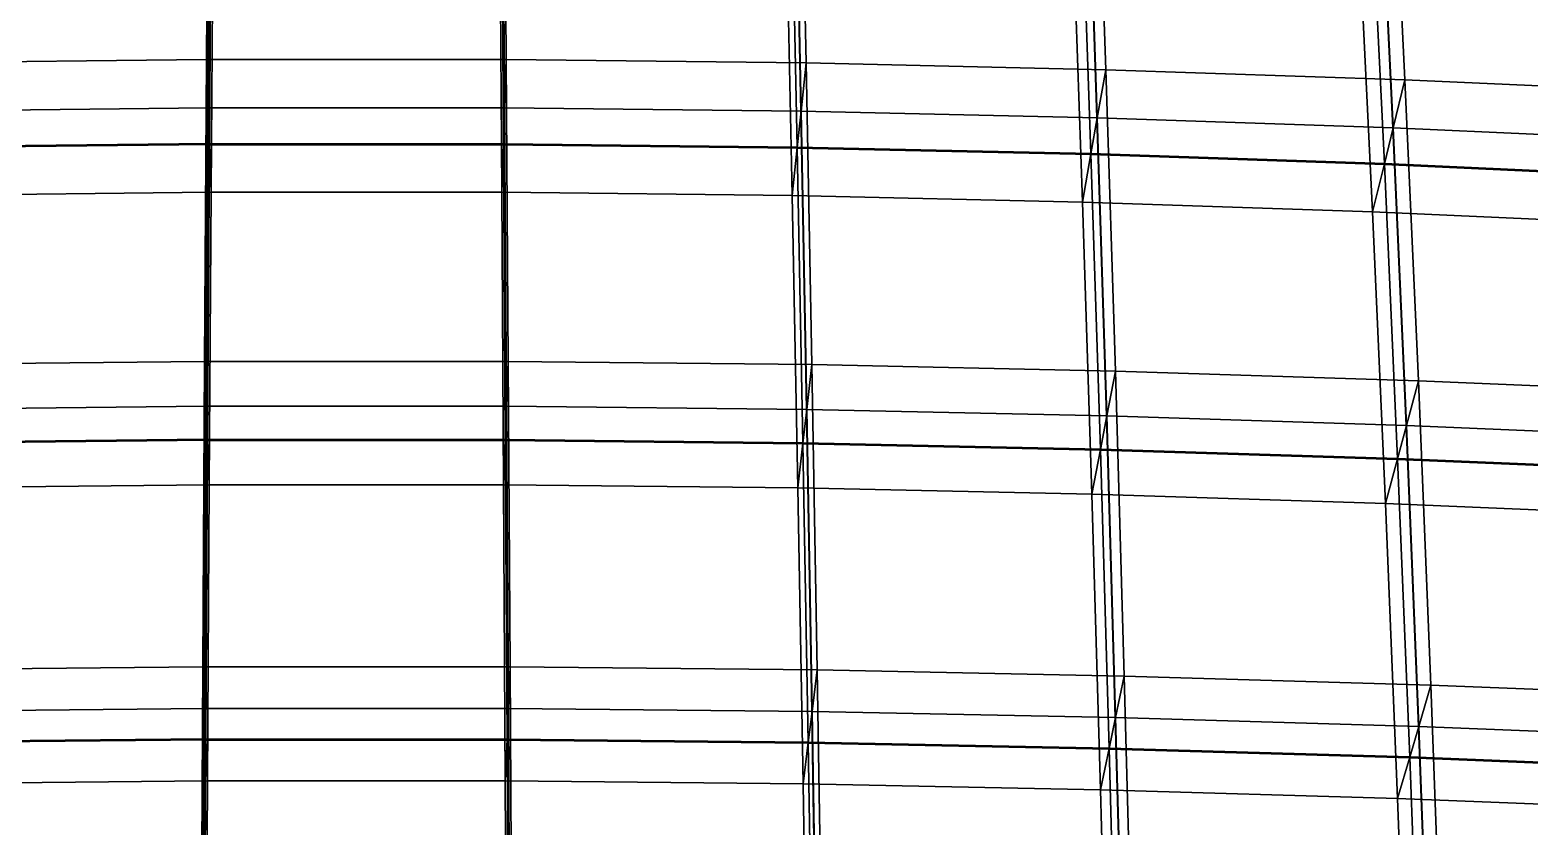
# Model space of a CAD drawing. Extents: x -25.3 to 28.3, y -25.5 to 26.5.
# Drawn here: x -1.085 to 3.902, y 11.73 to 14.376 of the extents above; entities that cross this region are included whole.
import ezdxf

# ---------------------------------------------------------------- set-up
doc = ezdxf.new("R2010")
doc.units = 0
doc.header["$MEASUREMENT"] = 0
doc.layers.add('LowerTendons', color=150, linetype='CONTINUOUS', lineweight=50)
doc.layers.add('UpperTendons', color=123, linetype='CONTINUOUS', lineweight=40)
doc.layers.add('TestBases', color=40, linetype='CONTINUOUS')

msp = doc.modelspace()

# ---------------------------------------------------------------- linework, layer by layer
at = {"layer": 'LowerTendons'}
for p, q in [((-0.48867, 13.99692, 31.96651), (-1.46577, 13.98594, 31.94143)), ((-0.48867, 13.99692, 31.96651), (0.48867, 13.99692, 31.96651)), ((0.48867, 13.99692, 31.96651), (1.46577, 13.98594, 31.94143)), ((1.46577, 13.98594, 31.94143), (2.44216, 13.96398, 31.89127)), ((2.44216, 13.96398, 31.89127), (3.41736, 13.93102, 31.81601)), ((3.41736, 13.93102, 31.81601), (4.3909, 13.88706, 31.7156)), ((-0.49498, 13.01324, 32.37932), (-1.48467, 13.00276, 32.35327)), ((-0.49498, 13.01324, 32.37932), (0.49498, 13.01324, 32.37932)), ((0.49498, 13.01324, 32.37932), (1.48467, 13.00276, 32.35327)), ((1.48467, 13.00276, 32.35327), (2.47355, 12.98182, 32.30115)), ((2.47355, 12.98182, 32.30115), (3.46107, 12.95039, 32.22295)), ((3.46107, 12.95039, 32.22295), (4.4467, 12.90847, 32.11866)), ((-0.50083, 12.0174, 32.76189), (-1.50218, 12.0075, 32.7349)), ((-0.50083, 12.0174, 32.76189), (0.50083, 12.0174, 32.76189)), ((0.50083, 12.0174, 32.76189), (1.50218, 12.0075, 32.7349)), ((1.50218, 12.0075, 32.7349), (2.50263, 11.9877, 32.68091)), ((2.50263, 11.9877, 32.68091), (3.50157, 11.95799, 32.59993)), ((3.50157, 11.95799, 32.59993), (4.49838, 11.91838, 32.49195))]:
    msp.add_line(p, q, dxfattribs=at)
at = {"layer": 'TestBases'}
for points in [[(-0.49157, 15.26774, 32.1561), (-1.4745, 15.25609, 32.13157), (-1.49517, 14.26646, 32.58209), (-0.49847, 14.27766, 32.60767)], [(-0.49847, 14.27766, 32.60767), (0.49847, 14.27766, 32.60767), (0.49157, 15.26774, 32.1561), (-0.49157, 15.26774, 32.1561)], [(-0.48604, 15.09619, 31.79479), (-0.49287, 14.11724, 32.24129), (-0.49847, 14.27766, 32.60767), (-0.49157, 15.26774, 32.1561)], [(-0.49287, 14.11724, 32.24129), (-0.48604, 15.09619, 31.79479), (-0.49157, 15.26774, 32.1561), (-0.49847, 14.27766, 32.60767)], [(0.49287, 14.11724, 32.24129), (0.48604, 15.09619, 31.79479), (0.49157, 15.26774, 32.1561), (0.49847, 14.27766, 32.60767)], [(0.48604, 15.09619, 31.79479), (0.49287, 14.11724, 32.24129), (0.49847, 14.27766, 32.60767), (0.49157, 15.26774, 32.1561)], [(0.49847, 14.27766, 32.60767), (1.49517, 14.26646, 32.58209), (1.4745, 15.25609, 32.13157), (0.49157, 15.26774, 32.1561)], [(1.47837, 14.10616, 32.216), (1.45793, 15.08467, 31.77054), (1.4745, 15.25609, 32.13157), (1.49517, 14.26646, 32.58209)], [(1.45793, 15.08467, 31.77054), (1.47837, 14.10616, 32.216), (1.49517, 14.26646, 32.58209), (1.4745, 15.25609, 32.13157)], [(1.49517, 14.26646, 32.58209), (2.49114, 14.24406, 32.53092), (2.4568, 15.23279, 32.08249), (1.4745, 15.25609, 32.13157)], [(2.46315, 14.08401, 32.16541), (2.4292, 15.06163, 31.72201), (2.4568, 15.23279, 32.08249), (2.49114, 14.24406, 32.53092)], [(2.4292, 15.06163, 31.72201), (2.46315, 14.08401, 32.16541), (2.49114, 14.24406, 32.53092), (2.4568, 15.23279, 32.08249)], [(2.49114, 14.24406, 32.53092), (3.48591, 14.21044, 32.45415), (3.43808, 15.19782, 32.00884), (2.4568, 15.23279, 32.08249)], [(3.44674, 14.05077, 32.0895), (3.39945, 15.02706, 31.64919), (3.43808, 15.19782, 32.00884), (3.48591, 14.21044, 32.45415)], [(3.39945, 15.02706, 31.64919), (3.44674, 14.05077, 32.0895), (3.48591, 14.21044, 32.45415), (3.43808, 15.19782, 32.00884)], [(3.48591, 14.21044, 32.45415), (4.47897, 14.1656, 32.35173), (4.41789, 15.15116, 31.91057), (3.43808, 15.19782, 32.00884)], [(-0.48604, 15.09619, 31.79479), (-1.45793, 15.08467, 31.77054), (-1.47837, 14.10616, 32.216), (-0.49287, 14.11724, 32.24129)], [(-0.48604, 15.09619, 31.79479), (-1.45793, 15.08467, 31.77054), (-1.47837, 14.10616, 32.216), (-0.49287, 14.11724, 32.24129)], [(-0.49287, 14.11724, 32.24129), (0.49287, 14.11724, 32.24129), (0.48604, 15.09619, 31.79479), (-0.48604, 15.09619, 31.79479)], [(-0.4819, 14.96753, 31.52381), (-0.48867, 13.99692, 31.96651), (-0.49287, 14.11724, 32.24129), (-0.48604, 15.09619, 31.79479)], [(-0.49287, 14.11724, 32.24129), (0.49287, 14.11724, 32.24129), (0.48604, 15.09619, 31.79479), (-0.48604, 15.09619, 31.79479)], [(-0.48867, 13.99692, 31.96651), (-0.4819, 14.96753, 31.52381), (-0.48604, 15.09619, 31.79479), (-0.49287, 14.11724, 32.24129)], [(0.48867, 13.99692, 31.96651), (0.4819, 14.96753, 31.52381), (0.48604, 15.09619, 31.79479), (0.49287, 14.11724, 32.24129)], [(0.4819, 14.96753, 31.52381), (0.48867, 13.99692, 31.96651), (0.49287, 14.11724, 32.24129), (0.48604, 15.09619, 31.79479)], [(0.49287, 14.11724, 32.24129), (1.47837, 14.10616, 32.216), (1.45793, 15.08467, 31.77054), (0.48604, 15.09619, 31.79479)], [(0.49287, 14.11724, 32.24129), (1.47837, 14.10616, 32.216), (1.45793, 15.08467, 31.77054), (0.48604, 15.09619, 31.79479)], [(1.46577, 13.98594, 31.94143), (1.4455, 14.95611, 31.49977), (1.45793, 15.08467, 31.77054), (1.47837, 14.10616, 32.216)], [(1.4455, 14.95611, 31.49977), (1.46577, 13.98594, 31.94143), (1.47837, 14.10616, 32.216), (1.45793, 15.08467, 31.77054)], [(1.47837, 14.10616, 32.216), (2.46315, 14.08401, 32.16541), (2.4292, 15.06163, 31.72201), (1.45793, 15.08467, 31.77054)], [(1.47837, 14.10616, 32.216), (2.46315, 14.08401, 32.16541), (2.4292, 15.06163, 31.72201), (1.45793, 15.08467, 31.77054)], [(2.44216, 13.96398, 31.89127), (2.4085, 14.93327, 31.45166), (2.4292, 15.06163, 31.72201), (2.46315, 14.08401, 32.16541)], [(2.4085, 14.93327, 31.45166), (2.44216, 13.96398, 31.89127), (2.46315, 14.08401, 32.16541), (2.4292, 15.06163, 31.72201)], [(2.46315, 14.08401, 32.16541), (3.44674, 14.05077, 32.0895), (3.39945, 15.02706, 31.64919), (2.4292, 15.06163, 31.72201)], [(2.46315, 14.08401, 32.16541), (3.44674, 14.05077, 32.0895), (3.39945, 15.02706, 31.64919), (2.4292, 15.06163, 31.72201)], [(3.41736, 13.93102, 31.81601), (3.37047, 14.89899, 31.37945), (3.39945, 15.02706, 31.64919), (3.44674, 14.05077, 32.0895)], [(3.37047, 14.89899, 31.37945), (3.41736, 13.93102, 31.81601), (3.44674, 14.05077, 32.0895), (3.39945, 15.02706, 31.64919)], [(3.44674, 14.05077, 32.0895), (4.42864, 14.00643, 31.98823), (4.36825, 14.98092, 31.55203), (3.39945, 15.02706, 31.64919)], [(3.44674, 14.05077, 32.0895), (4.42864, 14.00643, 31.98823), (4.36825, 14.98092, 31.55203), (3.39945, 15.02706, 31.64919)], [(-0.4819, 14.96753, 31.52381), (-1.4455, 14.95611, 31.49977), (-1.46577, 13.98594, 31.94143), (-0.48867, 13.99692, 31.96651)], [(-0.4819, 14.96753, 31.52381), (-1.4455, 14.95611, 31.49977), (-1.46577, 13.98594, 31.94143), (-0.48867, 13.99692, 31.96651)], [(-0.48867, 13.99692, 31.96651), (0.48867, 13.99692, 31.96651), (0.4819, 14.96753, 31.52381), (-0.4819, 14.96753, 31.52381)], [(-0.47638, 14.79598, 31.16251), (-0.48307, 13.8365, 31.60013), (-0.48867, 13.99692, 31.96651), (-0.4819, 14.96753, 31.52381)], [(-0.48867, 13.99692, 31.96651), (0.48867, 13.99692, 31.96651), (0.4819, 14.96753, 31.52381), (-0.4819, 14.96753, 31.52381)], [(-0.48307, 13.8365, 31.60013), (-0.47638, 14.79598, 31.16251), (-0.4819, 14.96753, 31.52381), (-0.48867, 13.99692, 31.96651)], [(0.48307, 13.8365, 31.60013), (0.47638, 14.79598, 31.16251), (0.4819, 14.96753, 31.52381), (0.48867, 13.99692, 31.96651)], [(0.47638, 14.79598, 31.16251), (0.48307, 13.8365, 31.60013), (0.48867, 13.99692, 31.96651), (0.4819, 14.96753, 31.52381)], [(0.48867, 13.99692, 31.96651), (1.46577, 13.98594, 31.94143), (1.4455, 14.95611, 31.49977), (0.4819, 14.96753, 31.52381)], [(0.48867, 13.99692, 31.96651), (1.46577, 13.98594, 31.94143), (1.4455, 14.95611, 31.49977), (0.4819, 14.96753, 31.52381)], [(1.44897, 13.82564, 31.57534), (1.42894, 14.78469, 31.13874), (1.4455, 14.95611, 31.49977), (1.46577, 13.98594, 31.94143)], [(1.42894, 14.78469, 31.13874), (1.44897, 13.82564, 31.57534), (1.46577, 13.98594, 31.94143), (1.4455, 14.95611, 31.49977)], [(1.46577, 13.98594, 31.94143), (2.44216, 13.96398, 31.89127), (2.4085, 14.93327, 31.45166), (1.4455, 14.95611, 31.49977)], [(1.46577, 13.98594, 31.94143), (2.44216, 13.96398, 31.89127), (2.4085, 14.93327, 31.45166), (1.4455, 14.95611, 31.49977)], [(2.41417, 13.80393, 31.52576), (2.38089, 14.76211, 31.09118), (2.4085, 14.93327, 31.45166), (2.44216, 13.96398, 31.89127)], [(2.38089, 14.76211, 31.09118), (2.41417, 13.80393, 31.52576), (2.44216, 13.96398, 31.89127), (2.4085, 14.93327, 31.45166)], [(2.44216, 13.96398, 31.89127), (3.41736, 13.93102, 31.81601), (3.37047, 14.89899, 31.37945), (2.4085, 14.93327, 31.45166)], [(2.44216, 13.96398, 31.89127), (3.41736, 13.93102, 31.81601), (3.37047, 14.89899, 31.37945), (2.4085, 14.93327, 31.45166)], [(3.3782, 13.77135, 31.45135), (3.33184, 14.72822, 31.0198), (3.37047, 14.89899, 31.37945), (3.41736, 13.93102, 31.81601)], [(3.33184, 14.72822, 31.0198), (3.3782, 13.77135, 31.45135), (3.41736, 13.93102, 31.81601), (3.37047, 14.89899, 31.37945)], [(3.41736, 13.93102, 31.81601), (4.3909, 13.88706, 31.7156), (4.33102, 14.85325, 31.28312), (3.37047, 14.89899, 31.37945)], [(3.41736, 13.93102, 31.81601), (4.3909, 13.88706, 31.7156), (4.33102, 14.85325, 31.28312), (3.37047, 14.89899, 31.37945)], [(-0.47638, 14.79598, 31.16251), (-1.42894, 14.78469, 31.13874), (-1.44897, 13.82564, 31.57534), (-0.48307, 13.8365, 31.60013)], [(-0.48307, 13.8365, 31.60013), (0.48307, 13.8365, 31.60013), (0.47638, 14.79598, 31.16251), (-0.47638, 14.79598, 31.16251)], [(0.48307, 13.8365, 31.60013), (1.44897, 13.82564, 31.57534), (1.42894, 14.78469, 31.13874), (0.47638, 14.79598, 31.16251)], [(1.44897, 13.82564, 31.57534), (2.41417, 13.80393, 31.52576), (2.38089, 14.76211, 31.09118), (1.42894, 14.78469, 31.13874)], [(2.41417, 13.80393, 31.52576), (3.3782, 13.77135, 31.45135), (3.33184, 14.72822, 31.0198), (2.38089, 14.76211, 31.09118)], [(3.3782, 13.77135, 31.45135), (4.34057, 13.7279, 31.3521), (4.28138, 14.68301, 30.92457), (3.33184, 14.72822, 31.0198)], [(-0.49847, 14.27766, 32.60767), (-1.49517, 14.26646, 32.58209), (-1.51445, 13.26356, 33.00219), (-0.50491, 13.27425, 33.02877)], [(-0.49287, 14.11724, 32.24129), (-1.47837, 14.10616, 32.216), (-1.49517, 14.26646, 32.58209), (-0.49847, 14.27766, 32.60767)], [(-1.47837, 14.10616, 32.216), (-0.49287, 14.11724, 32.24129), (-0.49847, 14.27766, 32.60767), (-1.49517, 14.26646, 32.58209)], [(-0.50491, 13.27425, 33.02877), (0.50491, 13.27425, 33.02877), (0.49847, 14.27766, 32.60767), (-0.49847, 14.27766, 32.60767)], [(-0.49287, 14.11724, 32.24129), (-0.49923, 13.1251, 32.65766), (-0.50491, 13.27425, 33.02877), (-0.49847, 14.27766, 32.60767)], [(-0.49923, 13.1251, 32.65766), (-0.49287, 14.11724, 32.24129), (-0.49847, 14.27766, 32.60767), (-0.50491, 13.27425, 33.02877)], [(0.49287, 14.11724, 32.24129), (-0.49287, 14.11724, 32.24129), (-0.49847, 14.27766, 32.60767), (0.49847, 14.27766, 32.60767)], [(-0.49287, 14.11724, 32.24129), (0.49287, 14.11724, 32.24129), (0.49847, 14.27766, 32.60767), (-0.49847, 14.27766, 32.60767)], [(0.49923, 13.1251, 32.65766), (0.49287, 14.11724, 32.24129), (0.49847, 14.27766, 32.60767), (0.50491, 13.27425, 33.02877)], [(1.47837, 14.10616, 32.216), (0.49287, 14.11724, 32.24129), (0.49847, 14.27766, 32.60767), (1.49517, 14.26646, 32.58209)], [(0.49287, 14.11724, 32.24129), (0.49923, 13.1251, 32.65766), (0.50491, 13.27425, 33.02877), (0.49847, 14.27766, 32.60767)], [(0.49287, 14.11724, 32.24129), (1.47837, 14.10616, 32.216), (1.49517, 14.26646, 32.58209), (0.49847, 14.27766, 32.60767)], [(0.50491, 13.27425, 33.02877), (1.51445, 13.26356, 33.00219), (1.49517, 14.26646, 32.58209), (0.49847, 14.27766, 32.60767)], [(1.49743, 13.11454, 32.63138), (1.47837, 14.10616, 32.216), (1.49517, 14.26646, 32.58209), (1.51445, 13.26356, 33.00219)], [(2.46315, 14.08401, 32.16541), (1.47837, 14.10616, 32.216), (1.49517, 14.26646, 32.58209), (2.49114, 14.24406, 32.53092)], [(1.47837, 14.10616, 32.216), (1.49743, 13.11454, 32.63138), (1.51445, 13.26356, 33.00219), (1.49517, 14.26646, 32.58209)], [(1.47837, 14.10616, 32.216), (2.46315, 14.08401, 32.16541), (2.49114, 14.24406, 32.53092), (1.49517, 14.26646, 32.58209)], [(1.51445, 13.26356, 33.00219), (2.52316, 13.2422, 32.94902), (2.49114, 14.24406, 32.53092), (1.49517, 14.26646, 32.58209)], [(2.49481, 13.09341, 32.57881), (2.46315, 14.08401, 32.16541), (2.49114, 14.24406, 32.53092), (2.52316, 13.2422, 32.94902)], [(3.44674, 14.05077, 32.0895), (2.46315, 14.08401, 32.16541), (2.49114, 14.24406, 32.53092), (3.48591, 14.21044, 32.45415)], [(2.46315, 14.08401, 32.16541), (2.49481, 13.09341, 32.57881), (2.52316, 13.2422, 32.94902), (2.49114, 14.24406, 32.53092)], [(2.46315, 14.08401, 32.16541), (3.44674, 14.05077, 32.0895), (3.48591, 14.21044, 32.45415), (2.49114, 14.24406, 32.53092)], [(2.52316, 13.2422, 32.94902), (3.53049, 13.21014, 32.86925), (3.48591, 14.21044, 32.45415), (2.49114, 14.24406, 32.53092)], [(3.49083, 13.06171, 32.49994), (3.44674, 14.05077, 32.0895), (3.48591, 14.21044, 32.45415), (3.53049, 13.21014, 32.86925)], [(4.42864, 14.00643, 31.98823), (3.44674, 14.05077, 32.0895), (3.48591, 14.21044, 32.45415), (4.47897, 14.1656, 32.35173)], [(3.44674, 14.05077, 32.0895), (3.49083, 13.06171, 32.49994), (3.53049, 13.21014, 32.86925), (3.48591, 14.21044, 32.45415)], [(3.44674, 14.05077, 32.0895), (4.42864, 14.00643, 31.98823), (4.47897, 14.1656, 32.35173), (3.48591, 14.21044, 32.45415)], [(3.53049, 13.21014, 32.86925), (4.53589, 13.16738, 32.76287), (4.47897, 14.1656, 32.35173), (3.48591, 14.21044, 32.45415)], [(-0.49287, 14.11724, 32.24129), (-1.47837, 14.10616, 32.216), (-1.49743, 13.11454, 32.63138), (-0.49923, 13.1251, 32.65766)], [(-0.49287, 14.11724, 32.24129), (-1.47837, 14.10616, 32.216), (-1.49743, 13.11454, 32.63138), (-0.49923, 13.1251, 32.65766)], [(-0.48867, 13.99692, 31.96651), (-1.46577, 13.98594, 31.94143), (-1.47837, 14.10616, 32.216), (-0.49287, 14.11724, 32.24129)], [(-1.46577, 13.98594, 31.94143), (-0.48867, 13.99692, 31.96651), (-0.49287, 14.11724, 32.24129), (-1.47837, 14.10616, 32.216)], [(-0.49923, 13.1251, 32.65766), (0.49923, 13.1251, 32.65766), (0.49287, 14.11724, 32.24129), (-0.49287, 14.11724, 32.24129)], [(-0.48867, 13.99692, 31.96651), (-0.49498, 13.01324, 32.37932), (-0.49923, 13.1251, 32.65766), (-0.49287, 14.11724, 32.24129)], [(-0.49923, 13.1251, 32.65766), (0.49923, 13.1251, 32.65766), (0.49287, 14.11724, 32.24129), (-0.49287, 14.11724, 32.24129)], [(-0.49498, 13.01324, 32.37932), (-0.48867, 13.99692, 31.96651), (-0.49287, 14.11724, 32.24129), (-0.49923, 13.1251, 32.65766)], [(0.48867, 13.99692, 31.96651), (-0.48867, 13.99692, 31.96651), (-0.49287, 14.11724, 32.24129), (0.49287, 14.11724, 32.24129)], [(-0.48867, 13.99692, 31.96651), (0.48867, 13.99692, 31.96651), (0.49287, 14.11724, 32.24129), (-0.49287, 14.11724, 32.24129)], [(0.49498, 13.01324, 32.37932), (0.48867, 13.99692, 31.96651), (0.49287, 14.11724, 32.24129), (0.49923, 13.1251, 32.65766)], [(1.46577, 13.98594, 31.94143), (0.48867, 13.99692, 31.96651), (0.49287, 14.11724, 32.24129), (1.47837, 14.10616, 32.216)], [(0.48867, 13.99692, 31.96651), (0.49498, 13.01324, 32.37932), (0.49923, 13.1251, 32.65766), (0.49287, 14.11724, 32.24129)], [(0.48867, 13.99692, 31.96651), (1.46577, 13.98594, 31.94143), (1.47837, 14.10616, 32.216), (0.49287, 14.11724, 32.24129)], [(0.49923, 13.1251, 32.65766), (1.49743, 13.11454, 32.63138), (1.47837, 14.10616, 32.216), (0.49287, 14.11724, 32.24129)], [(0.49923, 13.1251, 32.65766), (1.49743, 13.11454, 32.63138), (1.47837, 14.10616, 32.216), (0.49287, 14.11724, 32.24129)], [(1.48467, 13.00276, 32.35327), (1.46577, 13.98594, 31.94143), (1.47837, 14.10616, 32.216), (1.49743, 13.11454, 32.63138)], [(2.44216, 13.96398, 31.89127), (1.46577, 13.98594, 31.94143), (1.47837, 14.10616, 32.216), (2.46315, 14.08401, 32.16541)], [(1.46577, 13.98594, 31.94143), (1.48467, 13.00276, 32.35327), (1.49743, 13.11454, 32.63138), (1.47837, 14.10616, 32.216)], [(1.46577, 13.98594, 31.94143), (2.44216, 13.96398, 31.89127), (2.46315, 14.08401, 32.16541), (1.47837, 14.10616, 32.216)], [(1.49743, 13.11454, 32.63138), (2.49481, 13.09341, 32.57881), (2.46315, 14.08401, 32.16541), (1.47837, 14.10616, 32.216)], [(1.49743, 13.11454, 32.63138), (2.49481, 13.09341, 32.57881), (2.46315, 14.08401, 32.16541), (1.47837, 14.10616, 32.216)], [(2.47355, 12.98182, 32.30115), (2.44216, 13.96398, 31.89127), (2.46315, 14.08401, 32.16541), (2.49481, 13.09341, 32.57881)], [(3.41736, 13.93102, 31.81601), (2.44216, 13.96398, 31.89127), (2.46315, 14.08401, 32.16541), (3.44674, 14.05077, 32.0895)], [(2.44216, 13.96398, 31.89127), (2.47355, 12.98182, 32.30115), (2.49481, 13.09341, 32.57881), (2.46315, 14.08401, 32.16541)], [(2.44216, 13.96398, 31.89127), (3.41736, 13.93102, 31.81601), (3.44674, 14.05077, 32.0895), (2.46315, 14.08401, 32.16541)], [(2.49481, 13.09341, 32.57881), (3.49083, 13.06171, 32.49994), (3.44674, 14.05077, 32.0895), (2.46315, 14.08401, 32.16541)], [(2.49481, 13.09341, 32.57881), (3.49083, 13.06171, 32.49994), (3.44674, 14.05077, 32.0895), (2.46315, 14.08401, 32.16541)], [(3.46107, 12.95039, 32.22295), (3.41736, 13.93102, 31.81601), (3.44674, 14.05077, 32.0895), (3.49083, 13.06171, 32.49994)], [(4.3909, 13.88706, 31.7156), (3.41736, 13.93102, 31.81601), (3.44674, 14.05077, 32.0895), (4.42864, 14.00643, 31.98823)], [(3.41736, 13.93102, 31.81601), (3.46107, 12.95039, 32.22295), (3.49083, 13.06171, 32.49994), (3.44674, 14.05077, 32.0895)], [(3.41736, 13.93102, 31.81601), (4.3909, 13.88706, 31.7156), (4.42864, 14.00643, 31.98823), (3.44674, 14.05077, 32.0895)], [(3.49083, 13.06171, 32.49994), (4.48492, 13.01944, 32.39475), (4.42864, 14.00643, 31.98823), (3.44674, 14.05077, 32.0895)], [(3.49083, 13.06171, 32.49994), (4.48492, 13.01944, 32.39475), (4.42864, 14.00643, 31.98823), (3.44674, 14.05077, 32.0895)], [(-0.48867, 13.99692, 31.96651), (-1.46577, 13.98594, 31.94143), (-1.48467, 13.00276, 32.35327), (-0.49498, 13.01324, 32.37932)], [(-0.48867, 13.99692, 31.96651), (-1.46577, 13.98594, 31.94143), (-1.48467, 13.00276, 32.35327), (-0.49498, 13.01324, 32.37932)], [(-0.48307, 13.8365, 31.60013), (-1.44897, 13.82564, 31.57534), (-1.46577, 13.98594, 31.94143), (-0.48867, 13.99692, 31.96651)], [(-1.44897, 13.82564, 31.57534), (-0.48307, 13.8365, 31.60013), (-0.48867, 13.99692, 31.96651), (-1.46577, 13.98594, 31.94143)], [(-0.49498, 13.01324, 32.37932), (0.49498, 13.01324, 32.37932), (0.48867, 13.99692, 31.96651), (-0.48867, 13.99692, 31.96651)], [(-0.48307, 13.8365, 31.60013), (-0.48931, 12.86409, 32.00822), (-0.49498, 13.01324, 32.37932), (-0.48867, 13.99692, 31.96651)], [(-0.49498, 13.01324, 32.37932), (0.49498, 13.01324, 32.37932), (0.48867, 13.99692, 31.96651), (-0.48867, 13.99692, 31.96651)], [(-0.48931, 12.86409, 32.00822), (-0.48307, 13.8365, 31.60013), (-0.48867, 13.99692, 31.96651), (-0.49498, 13.01324, 32.37932)], [(0.48307, 13.8365, 31.60013), (-0.48307, 13.8365, 31.60013), (-0.48867, 13.99692, 31.96651), (0.48867, 13.99692, 31.96651)], [(-0.48307, 13.8365, 31.60013), (0.48307, 13.8365, 31.60013), (0.48867, 13.99692, 31.96651), (-0.48867, 13.99692, 31.96651)], [(0.48931, 12.86409, 32.00822), (0.48307, 13.8365, 31.60013), (0.48867, 13.99692, 31.96651), (0.49498, 13.01324, 32.37932)], [(1.44897, 13.82564, 31.57534), (0.48307, 13.8365, 31.60013), (0.48867, 13.99692, 31.96651), (1.46577, 13.98594, 31.94143)], [(0.48307, 13.8365, 31.60013), (0.48931, 12.86409, 32.00822), (0.49498, 13.01324, 32.37932), (0.48867, 13.99692, 31.96651)], [(0.48307, 13.8365, 31.60013), (1.44897, 13.82564, 31.57534), (1.46577, 13.98594, 31.94143), (0.48867, 13.99692, 31.96651)], [(0.49498, 13.01324, 32.37932), (1.48467, 13.00276, 32.35327), (1.46577, 13.98594, 31.94143), (0.48867, 13.99692, 31.96651)], [(0.49498, 13.01324, 32.37932), (1.48467, 13.00276, 32.35327), (1.46577, 13.98594, 31.94143), (0.48867, 13.99692, 31.96651)], [(1.46765, 12.85374, 31.98246), (1.44897, 13.82564, 31.57534), (1.46577, 13.98594, 31.94143), (1.48467, 13.00276, 32.35327)], [(2.41417, 13.80393, 31.52576), (1.44897, 13.82564, 31.57534), (1.46577, 13.98594, 31.94143), (2.44216, 13.96398, 31.89127)], [(1.44897, 13.82564, 31.57534), (1.46765, 12.85374, 31.98246), (1.48467, 13.00276, 32.35327), (1.46577, 13.98594, 31.94143)], [(1.44897, 13.82564, 31.57534), (2.41417, 13.80393, 31.52576), (2.44216, 13.96398, 31.89127), (1.46577, 13.98594, 31.94143)], [(1.48467, 13.00276, 32.35327), (2.47355, 12.98182, 32.30115), (2.44216, 13.96398, 31.89127), (1.46577, 13.98594, 31.94143)], [(1.48467, 13.00276, 32.35327), (2.47355, 12.98182, 32.30115), (2.44216, 13.96398, 31.89127), (1.46577, 13.98594, 31.94143)], [(2.4452, 12.83303, 31.93093), (2.41417, 13.80393, 31.52576), (2.44216, 13.96398, 31.89127), (2.47355, 12.98182, 32.30115)], [(3.3782, 13.77135, 31.45135), (2.41417, 13.80393, 31.52576), (2.44216, 13.96398, 31.89127), (3.41736, 13.93102, 31.81601)], [(2.41417, 13.80393, 31.52576), (2.4452, 12.83303, 31.93093), (2.47355, 12.98182, 32.30115), (2.44216, 13.96398, 31.89127)], [(2.41417, 13.80393, 31.52576), (3.3782, 13.77135, 31.45135), (3.41736, 13.93102, 31.81601), (2.44216, 13.96398, 31.89127)], [(2.47355, 12.98182, 32.30115), (3.46107, 12.95039, 32.22295), (3.41736, 13.93102, 31.81601), (2.44216, 13.96398, 31.89127)], [(2.47355, 12.98182, 32.30115), (3.46107, 12.95039, 32.22295), (3.41736, 13.93102, 31.81601), (2.44216, 13.96398, 31.89127)], [(3.42141, 12.80196, 31.85363), (3.3782, 13.77135, 31.45135), (3.41736, 13.93102, 31.81601), (3.46107, 12.95039, 32.22295)], [(4.34057, 13.7279, 31.3521), (3.3782, 13.77135, 31.45135), (3.41736, 13.93102, 31.81601), (4.3909, 13.88706, 31.7156)], [(3.3782, 13.77135, 31.45135), (3.42141, 12.80196, 31.85363), (3.46107, 12.95039, 32.22295), (3.41736, 13.93102, 31.81601)], [(3.3782, 13.77135, 31.45135), (4.34057, 13.7279, 31.3521), (4.3909, 13.88706, 31.7156), (3.41736, 13.93102, 31.81601)], [(3.46107, 12.95039, 32.22295), (4.4467, 12.90847, 32.11866), (4.3909, 13.88706, 31.7156), (3.41736, 13.93102, 31.81601)], [(3.46107, 12.95039, 32.22295), (4.4467, 12.90847, 32.11866), (4.3909, 13.88706, 31.7156), (3.41736, 13.93102, 31.81601)], [(-0.48307, 13.8365, 31.60013), (-1.44897, 13.82564, 31.57534), (-1.46765, 12.85374, 31.98246), (-0.48931, 12.86409, 32.00822)], [(-0.48931, 12.86409, 32.00822), (0.48931, 12.86409, 32.00822), (0.48307, 13.8365, 31.60013), (-0.48307, 13.8365, 31.60013)], [(0.48931, 12.86409, 32.00822), (1.46765, 12.85374, 31.98246), (1.44897, 13.82564, 31.57534), (0.48307, 13.8365, 31.60013)], [(1.46765, 12.85374, 31.98246), (2.4452, 12.83303, 31.93093), (2.41417, 13.80393, 31.52576), (1.44897, 13.82564, 31.57534)], [(2.4452, 12.83303, 31.93093), (3.42141, 12.80196, 31.85363), (3.3782, 13.77135, 31.45135), (2.41417, 13.80393, 31.52576)], [(3.42141, 12.80196, 31.85363), (4.39573, 12.76053, 31.75054), (4.34057, 13.7279, 31.3521), (3.3782, 13.77135, 31.45135)], [(-0.50491, 13.27425, 33.02877), (-1.51445, 13.26356, 33.00219), (-1.53231, 12.24834, 33.39147), (-0.51087, 12.25844, 33.419)], [(-0.49923, 13.1251, 32.65766), (-1.49743, 13.11454, 32.63138), (-1.51445, 13.26356, 33.00219), (-0.50491, 13.27425, 33.02877)], [(-1.49743, 13.11454, 32.63138), (-0.49923, 13.1251, 32.65766), (-0.50491, 13.27425, 33.02877), (-1.51445, 13.26356, 33.00219)], [(-0.51087, 12.25844, 33.419), (0.51087, 12.25844, 33.419), (0.50491, 13.27425, 33.02877), (-0.50491, 13.27425, 33.02877)], [(-0.49923, 13.1251, 32.65766), (-0.50513, 12.1207, 33.04351), (-0.51087, 12.25844, 33.419), (-0.50491, 13.27425, 33.02877)], [(-0.50513, 12.1207, 33.04351), (-0.49923, 13.1251, 32.65766), (-0.50491, 13.27425, 33.02877), (-0.51087, 12.25844, 33.419)], [(0.49923, 13.1251, 32.65766), (-0.49923, 13.1251, 32.65766), (-0.50491, 13.27425, 33.02877), (0.50491, 13.27425, 33.02877)], [(-0.49923, 13.1251, 32.65766), (0.49923, 13.1251, 32.65766), (0.50491, 13.27425, 33.02877), (-0.50491, 13.27425, 33.02877)], [(0.50513, 12.1207, 33.04351), (0.49923, 13.1251, 32.65766), (0.50491, 13.27425, 33.02877), (0.51087, 12.25844, 33.419)], [(1.49743, 13.11454, 32.63138), (0.49923, 13.1251, 32.65766), (0.50491, 13.27425, 33.02877), (1.51445, 13.26356, 33.00219)], [(0.49923, 13.1251, 32.65766), (0.50513, 12.1207, 33.04351), (0.51087, 12.25844, 33.419), (0.50491, 13.27425, 33.02877)], [(0.49923, 13.1251, 32.65766), (1.49743, 13.11454, 32.63138), (1.51445, 13.26356, 33.00219), (0.50491, 13.27425, 33.02877)], [(0.51087, 12.25844, 33.419), (1.53231, 12.24834, 33.39147), (1.51445, 13.26356, 33.00219), (0.50491, 13.27425, 33.02877)], [(1.51509, 12.11071, 33.01629), (1.49743, 13.11454, 32.63138), (1.51445, 13.26356, 33.00219), (1.53231, 12.24834, 33.39147)], [(2.49481, 13.09341, 32.57881), (1.49743, 13.11454, 32.63138), (1.51445, 13.26356, 33.00219), (2.52316, 13.2422, 32.94902)], [(1.49743, 13.11454, 32.63138), (1.51509, 12.11071, 33.01629), (1.53231, 12.24834, 33.39147), (1.51445, 13.26356, 33.00219)], [(1.49743, 13.11454, 32.63138), (2.49481, 13.09341, 32.57881), (2.52316, 13.2422, 32.94902), (1.51445, 13.26356, 33.00219)], [(1.53231, 12.24834, 33.39147), (2.55283, 12.22814, 33.3364), (2.52316, 13.2422, 32.94902), (1.51445, 13.26356, 33.00219)], [(2.52414, 12.09074, 32.96184), (2.49481, 13.09341, 32.57881), (2.52316, 13.2422, 32.94902), (2.55283, 12.22814, 33.3364)], [(3.49083, 13.06171, 32.49994), (2.49481, 13.09341, 32.57881), (2.52316, 13.2422, 32.94902), (3.53049, 13.21014, 32.86925)], [(2.49481, 13.09341, 32.57881), (2.52414, 12.09074, 32.96184), (2.55283, 12.22814, 33.3364), (2.52316, 13.2422, 32.94902)], [(2.49481, 13.09341, 32.57881), (3.49083, 13.06171, 32.49994), (3.53049, 13.21014, 32.86925), (2.52316, 13.2422, 32.94902)], [(2.55283, 12.22814, 33.3364), (3.5718, 12.19784, 33.2538), (3.53049, 13.21014, 32.86925), (2.52316, 13.2422, 32.94902)], [(3.53167, 12.06078, 32.88016), (3.49083, 13.06171, 32.49994), (3.53049, 13.21014, 32.86925), (3.5718, 12.19784, 33.2538)], [(4.48492, 13.01944, 32.39475), (3.49083, 13.06171, 32.49994), (3.53049, 13.21014, 32.86925), (4.53589, 13.16738, 32.76287)], [(3.49083, 13.06171, 32.49994), (3.53167, 12.06078, 32.88016), (3.5718, 12.19784, 33.2538), (3.53049, 13.21014, 32.86925)], [(3.49083, 13.06171, 32.49994), (4.48492, 13.01944, 32.39475), (4.53589, 13.16738, 32.76287), (3.53049, 13.21014, 32.86925)], [(3.5718, 12.19784, 33.2538), (4.5886, 12.15743, 33.14365), (4.53589, 13.16738, 32.76287), (3.53049, 13.21014, 32.86925)], [(-0.49923, 13.1251, 32.65766), (-1.49743, 13.11454, 32.63138), (-1.51509, 12.11071, 33.01629), (-0.50513, 12.1207, 33.04351)], [(-0.49923, 13.1251, 32.65766), (-1.49743, 13.11454, 32.63138), (-1.51509, 12.11071, 33.01629), (-0.50513, 12.1207, 33.04351)], [(-0.49498, 13.01324, 32.37932), (-1.48467, 13.00276, 32.35327), (-1.49743, 13.11454, 32.63138), (-0.49923, 13.1251, 32.65766)], [(-1.48467, 13.00276, 32.35327), (-0.49498, 13.01324, 32.37932), (-0.49923, 13.1251, 32.65766), (-1.49743, 13.11454, 32.63138)], [(-0.50513, 12.1207, 33.04351), (0.50513, 12.1207, 33.04351), (0.49923, 13.1251, 32.65766), (-0.49923, 13.1251, 32.65766)], [(-0.49498, 13.01324, 32.37932), (-0.50083, 12.0174, 32.76189), (-0.50513, 12.1207, 33.04351), (-0.49923, 13.1251, 32.65766)], [(-0.50513, 12.1207, 33.04351), (0.50513, 12.1207, 33.04351), (0.49923, 13.1251, 32.65766), (-0.49923, 13.1251, 32.65766)], [(-0.50083, 12.0174, 32.76189), (-0.49498, 13.01324, 32.37932), (-0.49923, 13.1251, 32.65766), (-0.50513, 12.1207, 33.04351)], [(0.49498, 13.01324, 32.37932), (-0.49498, 13.01324, 32.37932), (-0.49923, 13.1251, 32.65766), (0.49923, 13.1251, 32.65766)], [(-0.49498, 13.01324, 32.37932), (0.49498, 13.01324, 32.37932), (0.49923, 13.1251, 32.65766), (-0.49923, 13.1251, 32.65766)], [(0.50083, 12.0174, 32.76189), (0.49498, 13.01324, 32.37932), (0.49923, 13.1251, 32.65766), (0.50513, 12.1207, 33.04351)], [(1.48467, 13.00276, 32.35327), (0.49498, 13.01324, 32.37932), (0.49923, 13.1251, 32.65766), (1.49743, 13.11454, 32.63138)], [(0.49498, 13.01324, 32.37932), (0.50083, 12.0174, 32.76189), (0.50513, 12.1207, 33.04351), (0.49923, 13.1251, 32.65766)], [(0.49498, 13.01324, 32.37932), (1.48467, 13.00276, 32.35327), (1.49743, 13.11454, 32.63138), (0.49923, 13.1251, 32.65766)], [(0.50513, 12.1207, 33.04351), (1.51509, 12.11071, 33.01629), (1.49743, 13.11454, 32.63138), (0.49923, 13.1251, 32.65766)], [(0.50513, 12.1207, 33.04351), (1.51509, 12.11071, 33.01629), (1.49743, 13.11454, 32.63138), (0.49923, 13.1251, 32.65766)], [(1.50218, 12.0075, 32.7349), (1.48467, 13.00276, 32.35327), (1.49743, 13.11454, 32.63138), (1.51509, 12.11071, 33.01629)], [(2.47355, 12.98182, 32.30115), (1.48467, 13.00276, 32.35327), (1.49743, 13.11454, 32.63138), (2.49481, 13.09341, 32.57881)], [(1.48467, 13.00276, 32.35327), (1.50218, 12.0075, 32.7349), (1.51509, 12.11071, 33.01629), (1.49743, 13.11454, 32.63138)], [(1.48467, 13.00276, 32.35327), (2.47355, 12.98182, 32.30115), (2.49481, 13.09341, 32.57881), (1.49743, 13.11454, 32.63138)], [(1.51509, 12.11071, 33.01629), (2.52414, 12.09074, 32.96184), (2.49481, 13.09341, 32.57881), (1.49743, 13.11454, 32.63138)], [(1.51509, 12.11071, 33.01629), (2.52414, 12.09074, 32.96184), (2.49481, 13.09341, 32.57881), (1.49743, 13.11454, 32.63138)], [(2.50263, 11.9877, 32.68091), (2.47355, 12.98182, 32.30115), (2.49481, 13.09341, 32.57881), (2.52414, 12.09074, 32.96184)], [(3.46107, 12.95039, 32.22295), (2.47355, 12.98182, 32.30115), (2.49481, 13.09341, 32.57881), (3.49083, 13.06171, 32.49994)], [(2.47355, 12.98182, 32.30115), (2.50263, 11.9877, 32.68091), (2.52414, 12.09074, 32.96184), (2.49481, 13.09341, 32.57881)], [(2.47355, 12.98182, 32.30115), (3.46107, 12.95039, 32.22295), (3.49083, 13.06171, 32.49994), (2.49481, 13.09341, 32.57881)], [(2.52414, 12.09074, 32.96184), (3.53167, 12.06078, 32.88016), (3.49083, 13.06171, 32.49994), (2.49481, 13.09341, 32.57881)], [(2.52414, 12.09074, 32.96184), (3.53167, 12.06078, 32.88016), (3.49083, 13.06171, 32.49994), (2.49481, 13.09341, 32.57881)], [(3.50157, 11.95799, 32.59993), (3.46107, 12.95039, 32.22295), (3.49083, 13.06171, 32.49994), (3.53167, 12.06078, 32.88016)], [(4.4467, 12.90847, 32.11866), (3.46107, 12.95039, 32.22295), (3.49083, 13.06171, 32.49994), (4.48492, 13.01944, 32.39475)], [(3.46107, 12.95039, 32.22295), (3.50157, 11.95799, 32.59993), (3.53167, 12.06078, 32.88016), (3.49083, 13.06171, 32.49994)], [(3.46107, 12.95039, 32.22295), (4.4467, 12.90847, 32.11866), (4.48492, 13.01944, 32.39475), (3.49083, 13.06171, 32.49994)], [(3.53167, 12.06078, 32.88016), (4.53705, 12.02083, 32.77125), (4.48492, 13.01944, 32.39475), (3.49083, 13.06171, 32.49994)], [(3.53167, 12.06078, 32.88016), (4.53705, 12.02083, 32.77125), (4.48492, 13.01944, 32.39475), (3.49083, 13.06171, 32.49994)], [(-0.49498, 13.01324, 32.37932), (-1.48467, 13.00276, 32.35327), (-1.50218, 12.0075, 32.7349), (-0.50083, 12.0174, 32.76189)], [(-0.49498, 13.01324, 32.37932), (-1.48467, 13.00276, 32.35327), (-1.50218, 12.0075, 32.7349), (-0.50083, 12.0174, 32.76189)], [(-0.48931, 12.86409, 32.00822), (-1.46765, 12.85374, 31.98246), (-1.48467, 13.00276, 32.35327), (-0.49498, 13.01324, 32.37932)], [(-1.46765, 12.85374, 31.98246), (-0.48931, 12.86409, 32.00822), (-0.49498, 13.01324, 32.37932), (-1.48467, 13.00276, 32.35327)], [(-0.50083, 12.0174, 32.76189), (0.50083, 12.0174, 32.76189), (0.49498, 13.01324, 32.37932), (-0.49498, 13.01324, 32.37932)], [(-0.48931, 12.86409, 32.00822), (-0.49509, 11.87966, 32.38639), (-0.50083, 12.0174, 32.76189), (-0.49498, 13.01324, 32.37932)], [(-0.50083, 12.0174, 32.76189), (0.50083, 12.0174, 32.76189), (0.49498, 13.01324, 32.37932), (-0.49498, 13.01324, 32.37932)], [(-0.49509, 11.87966, 32.38639), (-0.48931, 12.86409, 32.00822), (-0.49498, 13.01324, 32.37932), (-0.50083, 12.0174, 32.76189)], [(0.48931, 12.86409, 32.00822), (-0.48931, 12.86409, 32.00822), (-0.49498, 13.01324, 32.37932), (0.49498, 13.01324, 32.37932)], [(-0.48931, 12.86409, 32.00822), (0.48931, 12.86409, 32.00822), (0.49498, 13.01324, 32.37932), (-0.49498, 13.01324, 32.37932)], [(0.49509, 11.87966, 32.38639), (0.48931, 12.86409, 32.00822), (0.49498, 13.01324, 32.37932), (0.50083, 12.0174, 32.76189)], [(1.46765, 12.85374, 31.98246), (0.48931, 12.86409, 32.00822), (0.49498, 13.01324, 32.37932), (1.48467, 13.00276, 32.35327)], [(0.48931, 12.86409, 32.00822), (0.49509, 11.87966, 32.38639), (0.50083, 12.0174, 32.76189), (0.49498, 13.01324, 32.37932)], [(0.48931, 12.86409, 32.00822), (1.46765, 12.85374, 31.98246), (1.48467, 13.00276, 32.35327), (0.49498, 13.01324, 32.37932)], [(0.50083, 12.0174, 32.76189), (1.50218, 12.0075, 32.7349), (1.48467, 13.00276, 32.35327), (0.49498, 13.01324, 32.37932)], [(0.50083, 12.0174, 32.76189), (1.50218, 12.0075, 32.7349), (1.48467, 13.00276, 32.35327), (0.49498, 13.01324, 32.37932)], [(1.48496, 11.86988, 32.35971), (1.46765, 12.85374, 31.98246), (1.48467, 13.00276, 32.35327), (1.50218, 12.0075, 32.7349)], [(2.4452, 12.83303, 31.93093), (1.46765, 12.85374, 31.98246), (1.48467, 13.00276, 32.35327), (2.47355, 12.98182, 32.30115)], [(1.46765, 12.85374, 31.98246), (1.48496, 11.86988, 32.35971), (1.50218, 12.0075, 32.7349), (1.48467, 13.00276, 32.35327)], [(1.46765, 12.85374, 31.98246), (2.4452, 12.83303, 31.93093), (2.47355, 12.98182, 32.30115), (1.48467, 13.00276, 32.35327)], [(1.50218, 12.0075, 32.7349), (2.50263, 11.9877, 32.68091), (2.47355, 12.98182, 32.30115), (1.48467, 13.00276, 32.35327)], [(1.50218, 12.0075, 32.7349), (2.50263, 11.9877, 32.68091), (2.47355, 12.98182, 32.30115), (1.48467, 13.00276, 32.35327)], [(2.47395, 11.8503, 32.30635), (2.4452, 12.83303, 31.93093), (2.47355, 12.98182, 32.30115), (2.50263, 11.9877, 32.68091)], [(3.42141, 12.80196, 31.85363), (2.4452, 12.83303, 31.93093), (2.47355, 12.98182, 32.30115), (3.46107, 12.95039, 32.22295)], [(2.4452, 12.83303, 31.93093), (2.47395, 11.8503, 32.30635), (2.50263, 11.9877, 32.68091), (2.47355, 12.98182, 32.30115)], [(2.4452, 12.83303, 31.93093), (3.42141, 12.80196, 31.85363), (3.46107, 12.95039, 32.22295), (2.47355, 12.98182, 32.30115)], [(2.50263, 11.9877, 32.68091), (3.50157, 11.95799, 32.59993), (3.46107, 12.95039, 32.22295), (2.47355, 12.98182, 32.30115)], [(2.50263, 11.9877, 32.68091), (3.50157, 11.95799, 32.59993), (3.46107, 12.95039, 32.22295), (2.47355, 12.98182, 32.30115)], [(3.46143, 11.82094, 32.22629), (3.42141, 12.80196, 31.85363), (3.46107, 12.95039, 32.22295), (3.50157, 11.95799, 32.59993)], [(4.39573, 12.76053, 31.75054), (3.42141, 12.80196, 31.85363), (3.46107, 12.95039, 32.22295), (4.4467, 12.90847, 32.11866)], [(3.42141, 12.80196, 31.85363), (3.46143, 11.82094, 32.22629), (3.50157, 11.95799, 32.59993), (3.46107, 12.95039, 32.22295)], [(3.42141, 12.80196, 31.85363), (4.39573, 12.76053, 31.75054), (4.4467, 12.90847, 32.11866), (3.46107, 12.95039, 32.22295)], [(3.50157, 11.95799, 32.59993), (4.49838, 11.91838, 32.49195), (4.4467, 12.90847, 32.11866), (3.46107, 12.95039, 32.22295)], [(3.50157, 11.95799, 32.59993), (4.49838, 11.91838, 32.49195), (4.4467, 12.90847, 32.11866), (3.46107, 12.95039, 32.22295)], [(-0.48931, 12.86409, 32.00822), (-1.46765, 12.85374, 31.98246), (-1.48496, 11.86988, 32.35971), (-0.49509, 11.87966, 32.38639)], [(-0.49509, 11.87966, 32.38639), (0.49509, 11.87966, 32.38639), (0.48931, 12.86409, 32.00822), (-0.48931, 12.86409, 32.00822)], [(0.49509, 11.87966, 32.38639), (1.48496, 11.86988, 32.35971), (1.46765, 12.85374, 31.98246), (0.48931, 12.86409, 32.00822)], [(1.48496, 11.86988, 32.35971), (2.47395, 11.8503, 32.30635), (2.4452, 12.83303, 31.93093), (1.46765, 12.85374, 31.98246)], [(2.47395, 11.8503, 32.30635), (3.46143, 11.82094, 32.22629), (3.42141, 12.80196, 31.85363), (2.4452, 12.83303, 31.93093)], [(3.46143, 11.82094, 32.22629), (4.44682, 11.78178, 32.11955), (4.39573, 12.76053, 31.75054), (3.42141, 12.80196, 31.85363)], [(-0.51087, 12.25844, 33.419), (-1.53231, 12.24834, 33.39147), (-1.54875, 11.22172, 33.74958), (-0.51636, 11.23118, 33.77801)], [(-0.50513, 12.1207, 33.04351), (-1.51509, 12.11071, 33.01629), (-1.53231, 12.24834, 33.39147), (-0.51087, 12.25844, 33.419)], [(-1.51509, 12.11071, 33.01629), (-0.50513, 12.1207, 33.04351), (-0.51087, 12.25844, 33.419), (-1.53231, 12.24834, 33.39147)], [(-0.51636, 11.23118, 33.77801), (0.51636, 11.23118, 33.77801), (0.51087, 12.25844, 33.419), (-0.51087, 12.25844, 33.419)], [(-0.50513, 12.1207, 33.04351), (-0.51056, 11.10498, 33.39848), (-0.51636, 11.23118, 33.77801), (-0.51087, 12.25844, 33.419)], [(-0.51056, 11.10498, 33.39848), (-0.50513, 12.1207, 33.04351), (-0.51087, 12.25844, 33.419), (-0.51636, 11.23118, 33.77801)], [(0.50513, 12.1207, 33.04351), (-0.50513, 12.1207, 33.04351), (-0.51087, 12.25844, 33.419), (0.51087, 12.25844, 33.419)], [(-0.50513, 12.1207, 33.04351), (0.50513, 12.1207, 33.04351), (0.51087, 12.25844, 33.419), (-0.51087, 12.25844, 33.419)], [(0.51056, 11.10498, 33.39848), (0.50513, 12.1207, 33.04351), (0.51087, 12.25844, 33.419), (0.51636, 11.23118, 33.77801)], [(1.51509, 12.11071, 33.01629), (0.50513, 12.1207, 33.04351), (0.51087, 12.25844, 33.419), (1.53231, 12.24834, 33.39147)], [(0.50513, 12.1207, 33.04351), (0.51056, 11.10498, 33.39848), (0.51636, 11.23118, 33.77801), (0.51087, 12.25844, 33.419)], [(0.50513, 12.1207, 33.04351), (1.51509, 12.11071, 33.01629), (1.53231, 12.24834, 33.39147), (0.51087, 12.25844, 33.419)], [(0.51636, 11.23118, 33.77801), (1.54875, 11.22172, 33.74958), (1.53231, 12.24834, 33.39147), (0.51087, 12.25844, 33.419)], [(1.53134, 11.09564, 33.37037), (1.51509, 12.11071, 33.01629), (1.53231, 12.24834, 33.39147), (1.54875, 11.22172, 33.74958)], [(2.52414, 12.09074, 32.96184), (1.51509, 12.11071, 33.01629), (1.53231, 12.24834, 33.39147), (2.55283, 12.22814, 33.3364)], [(1.51509, 12.11071, 33.01629), (1.53134, 11.09564, 33.37037), (1.54875, 11.22172, 33.74958), (1.53231, 12.24834, 33.39147)], [(1.51509, 12.11071, 33.01629), (2.52414, 12.09074, 32.96184), (2.55283, 12.22814, 33.3364), (1.53231, 12.24834, 33.39147)], [(1.54875, 11.22172, 33.74958), (2.58011, 11.20282, 33.69273), (2.55283, 12.22814, 33.3364), (1.53231, 12.24834, 33.39147)], [(2.55112, 11.07694, 33.31416), (2.52414, 12.09074, 32.96184), (2.55283, 12.22814, 33.3364), (2.58011, 11.20282, 33.69273)], [(3.53167, 12.06078, 32.88016), (2.52414, 12.09074, 32.96184), (2.55283, 12.22814, 33.3364), (3.5718, 12.19784, 33.2538)], [(2.52414, 12.09074, 32.96184), (2.55112, 11.07694, 33.31416), (2.58011, 11.20282, 33.69273), (2.55283, 12.22814, 33.3364)], [(2.52414, 12.09074, 32.96184), (3.53167, 12.06078, 32.88016), (3.5718, 12.19784, 33.2538), (2.55283, 12.22814, 33.3364)], [(2.58011, 11.20282, 33.69273), (3.60978, 11.17446, 33.60745), (3.5718, 12.19784, 33.2538), (2.55283, 12.22814, 33.3364)], [(3.56922, 11.04891, 33.22984), (3.53167, 12.06078, 32.88016), (3.5718, 12.19784, 33.2538), (3.60978, 11.17446, 33.60745)], [(4.53705, 12.02083, 32.77125), (3.53167, 12.06078, 32.88016), (3.5718, 12.19784, 33.2538), (4.5886, 12.15743, 33.14365)], [(3.53167, 12.06078, 32.88016), (3.56922, 11.04891, 33.22984), (3.60978, 11.17446, 33.60745), (3.5718, 12.19784, 33.2538)], [(3.53167, 12.06078, 32.88016), (4.53705, 12.02083, 32.77125), (4.5886, 12.15743, 33.14365), (3.5718, 12.19784, 33.2538)], [(3.60978, 11.17446, 33.60745), (4.63708, 11.13666, 33.49376), (4.5886, 12.15743, 33.14365), (3.5718, 12.19784, 33.2538)], [(-0.50513, 12.1207, 33.04351), (-1.51509, 12.11071, 33.01629), (-1.53134, 11.09564, 33.37037), (-0.51056, 11.10498, 33.39848)], [(-0.50513, 12.1207, 33.04351), (-1.51509, 12.11071, 33.01629), (-1.53134, 11.09564, 33.37037), (-0.51056, 11.10498, 33.39848)], [(-0.50083, 12.0174, 32.76189), (-1.50218, 12.0075, 32.7349), (-1.51509, 12.11071, 33.01629), (-0.50513, 12.1207, 33.04351)], [(-1.50218, 12.0075, 32.7349), (-0.50083, 12.0174, 32.76189), (-0.50513, 12.1207, 33.04351), (-1.51509, 12.11071, 33.01629)], [(-0.51056, 11.10498, 33.39848), (0.51056, 11.10498, 33.39848), (0.50513, 12.1207, 33.04351), (-0.50513, 12.1207, 33.04351)], [(-0.50083, 12.0174, 32.76189), (-0.50621, 11.01034, 33.11384), (-0.51056, 11.10498, 33.39848), (-0.50513, 12.1207, 33.04351)], [(-0.51056, 11.10498, 33.39848), (0.51056, 11.10498, 33.39848), (0.50513, 12.1207, 33.04351), (-0.50513, 12.1207, 33.04351)], [(-0.50621, 11.01034, 33.11384), (-0.50083, 12.0174, 32.76189), (-0.50513, 12.1207, 33.04351), (-0.51056, 11.10498, 33.39848)], [(0.50083, 12.0174, 32.76189), (-0.50083, 12.0174, 32.76189), (-0.50513, 12.1207, 33.04351), (0.50513, 12.1207, 33.04351)], [(-0.50083, 12.0174, 32.76189), (0.50083, 12.0174, 32.76189), (0.50513, 12.1207, 33.04351), (-0.50513, 12.1207, 33.04351)], [(0.50621, 11.01034, 33.11384), (0.50083, 12.0174, 32.76189), (0.50513, 12.1207, 33.04351), (0.51056, 11.10498, 33.39848)], [(1.50218, 12.0075, 32.7349), (0.50083, 12.0174, 32.76189), (0.50513, 12.1207, 33.04351), (1.51509, 12.11071, 33.01629)], [(0.50083, 12.0174, 32.76189), (0.50621, 11.01034, 33.11384), (0.51056, 11.10498, 33.39848), (0.50513, 12.1207, 33.04351)], [(0.50083, 12.0174, 32.76189), (1.50218, 12.0075, 32.7349), (1.51509, 12.11071, 33.01629), (0.50513, 12.1207, 33.04351)], [(0.51056, 11.10498, 33.39848), (1.53134, 11.09564, 33.37037), (1.51509, 12.11071, 33.01629), (0.50513, 12.1207, 33.04351)], [(0.51056, 11.10498, 33.39848), (1.53134, 11.09564, 33.37037), (1.51509, 12.11071, 33.01629), (0.50513, 12.1207, 33.04351)], [(1.51829, 11.00107, 33.08597), (1.50218, 12.0075, 32.7349), (1.51509, 12.11071, 33.01629), (1.53134, 11.09564, 33.37037)], [(2.50263, 11.9877, 32.68091), (1.50218, 12.0075, 32.7349), (1.51509, 12.11071, 33.01629), (2.52414, 12.09074, 32.96184)], [(1.50218, 12.0075, 32.7349), (1.51829, 11.00107, 33.08597), (1.53134, 11.09564, 33.37037), (1.51509, 12.11071, 33.01629)], [(1.50218, 12.0075, 32.7349), (2.50263, 11.9877, 32.68091), (2.52414, 12.09074, 32.96184), (1.51509, 12.11071, 33.01629)], [(1.53134, 11.09564, 33.37037), (2.55112, 11.07694, 33.31416), (2.52414, 12.09074, 32.96184), (1.51509, 12.11071, 33.01629)], [(1.53134, 11.09564, 33.37037), (2.55112, 11.07694, 33.31416), (2.52414, 12.09074, 32.96184), (1.51509, 12.11071, 33.01629)], [(2.52938, 10.98254, 33.03023), (2.50263, 11.9877, 32.68091), (2.52414, 12.09074, 32.96184), (2.55112, 11.07694, 33.31416)], [(3.50157, 11.95799, 32.59993), (2.50263, 11.9877, 32.68091), (2.52414, 12.09074, 32.96184), (3.53167, 12.06078, 32.88016)], [(2.50263, 11.9877, 32.68091), (2.52938, 10.98254, 33.03023), (2.55112, 11.07694, 33.31416), (2.52414, 12.09074, 32.96184)], [(2.50263, 11.9877, 32.68091), (3.50157, 11.95799, 32.59993), (3.53167, 12.06078, 32.88016), (2.52414, 12.09074, 32.96184)], [(2.55112, 11.07694, 33.31416), (3.56922, 11.04891, 33.22984), (3.53167, 12.06078, 32.88016), (2.52414, 12.09074, 32.96184)], [(2.55112, 11.07694, 33.31416), (3.56922, 11.04891, 33.22984), (3.53167, 12.06078, 32.88016), (2.52414, 12.09074, 32.96184)], [(3.53881, 10.95474, 32.94663), (3.50157, 11.95799, 32.59993), (3.53167, 12.06078, 32.88016), (3.56922, 11.04891, 33.22984)], [(4.49838, 11.91838, 32.49195), (3.50157, 11.95799, 32.59993), (3.53167, 12.06078, 32.88016), (4.53705, 12.02083, 32.77125)], [(3.50157, 11.95799, 32.59993), (3.53881, 10.95474, 32.94663), (3.56922, 11.04891, 33.22984), (3.53167, 12.06078, 32.88016)], [(3.50157, 11.95799, 32.59993), (4.49838, 11.91838, 32.49195), (4.53705, 12.02083, 32.77125), (3.53167, 12.06078, 32.88016)], [(3.56922, 11.04891, 33.22984), (4.58497, 11.01153, 33.11743), (4.53705, 12.02083, 32.77125), (3.53167, 12.06078, 32.88016)], [(3.56922, 11.04891, 33.22984), (4.58497, 11.01153, 33.11743), (4.53705, 12.02083, 32.77125), (3.53167, 12.06078, 32.88016)], [(-0.50083, 12.0174, 32.76189), (-1.50218, 12.0075, 32.7349), (-1.51829, 11.00107, 33.08597), (-0.50621, 11.01034, 33.11384)], [(-0.50083, 12.0174, 32.76189), (-1.50218, 12.0075, 32.7349), (-1.51829, 11.00107, 33.08597), (-0.50621, 11.01034, 33.11384)], [(-0.49509, 11.87966, 32.38639), (-1.48496, 11.86988, 32.35971), (-1.50218, 12.0075, 32.7349), (-0.50083, 12.0174, 32.76189)], [(-1.48496, 11.86988, 32.35971), (-0.49509, 11.87966, 32.38639), (-0.50083, 12.0174, 32.76189), (-1.50218, 12.0075, 32.7349)], [(-0.50621, 11.01034, 33.11384), (0.50621, 11.01034, 33.11384), (0.50083, 12.0174, 32.76189), (-0.50083, 12.0174, 32.76189)], [(-0.49509, 11.87966, 32.38639), (-0.50041, 10.88414, 32.73431), (-0.50621, 11.01034, 33.11384), (-0.50083, 12.0174, 32.76189)], [(-0.50621, 11.01034, 33.11384), (0.50621, 11.01034, 33.11384), (0.50083, 12.0174, 32.76189), (-0.50083, 12.0174, 32.76189)], [(-0.50041, 10.88414, 32.73431), (-0.49509, 11.87966, 32.38639), (-0.50083, 12.0174, 32.76189), (-0.50621, 11.01034, 33.11384)], [(0.49509, 11.87966, 32.38639), (-0.49509, 11.87966, 32.38639), (-0.50083, 12.0174, 32.76189), (0.50083, 12.0174, 32.76189)], [(-0.49509, 11.87966, 32.38639), (0.49509, 11.87966, 32.38639), (0.50083, 12.0174, 32.76189), (-0.50083, 12.0174, 32.76189)], [(0.50041, 10.88414, 32.73431), (0.49509, 11.87966, 32.38639), (0.50083, 12.0174, 32.76189), (0.50621, 11.01034, 33.11384)], [(1.48496, 11.86988, 32.35971), (0.49509, 11.87966, 32.38639), (0.50083, 12.0174, 32.76189), (1.50218, 12.0075, 32.7349)], [(0.49509, 11.87966, 32.38639), (0.50041, 10.88414, 32.73431), (0.50621, 11.01034, 33.11384), (0.50083, 12.0174, 32.76189)], [(0.49509, 11.87966, 32.38639), (1.48496, 11.86988, 32.35971), (1.50218, 12.0075, 32.7349), (0.50083, 12.0174, 32.76189)], [(0.50621, 11.01034, 33.11384), (1.51829, 11.00107, 33.08597), (1.50218, 12.0075, 32.7349), (0.50083, 12.0174, 32.76189)], [(0.50621, 11.01034, 33.11384), (1.51829, 11.00107, 33.08597), (1.50218, 12.0075, 32.7349), (0.50083, 12.0174, 32.76189)], [(1.50089, 10.87498, 32.70676), (1.48496, 11.86988, 32.35971), (1.50218, 12.0075, 32.7349), (1.51829, 11.00107, 33.08597)], [(2.47395, 11.8503, 32.30635), (1.48496, 11.86988, 32.35971), (1.50218, 12.0075, 32.7349), (2.50263, 11.9877, 32.68091)], [(1.48496, 11.86988, 32.35971), (1.50089, 10.87498, 32.70676), (1.51829, 11.00107, 33.08597), (1.50218, 12.0075, 32.7349)], [(1.48496, 11.86988, 32.35971), (2.47395, 11.8503, 32.30635), (2.50263, 11.9877, 32.68091), (1.50218, 12.0075, 32.7349)], [(1.51829, 11.00107, 33.08597), (2.52938, 10.98254, 33.03023), (2.50263, 11.9877, 32.68091), (1.50218, 12.0075, 32.7349)], [(1.51829, 11.00107, 33.08597), (2.52938, 10.98254, 33.03023), (2.50263, 11.9877, 32.68091), (1.50218, 12.0075, 32.7349)], [(2.50039, 10.85666, 32.65166), (2.47395, 11.8503, 32.30635), (2.50263, 11.9877, 32.68091), (2.52938, 10.98254, 33.03023)], [(3.46143, 11.82094, 32.22629), (2.47395, 11.8503, 32.30635), (2.50263, 11.9877, 32.68091), (3.50157, 11.95799, 32.59993)], [(2.47395, 11.8503, 32.30635), (2.50039, 10.85666, 32.65166), (2.52938, 10.98254, 33.03023), (2.50263, 11.9877, 32.68091)], [(2.47395, 11.8503, 32.30635), (3.46143, 11.82094, 32.22629), (3.50157, 11.95799, 32.59993), (2.50263, 11.9877, 32.68091)], [(2.52938, 10.98254, 33.03023), (3.53881, 10.95474, 32.94663), (3.50157, 11.95799, 32.59993), (2.50263, 11.9877, 32.68091)], [(2.52938, 10.98254, 33.03023), (3.53881, 10.95474, 32.94663), (3.50157, 11.95799, 32.59993), (2.50263, 11.9877, 32.68091)], [(3.49825, 10.82919, 32.56902), (3.46143, 11.82094, 32.22629), (3.50157, 11.95799, 32.59993), (3.53881, 10.95474, 32.94663)], [(4.44682, 11.78178, 32.11955), (3.46143, 11.82094, 32.22629), (3.50157, 11.95799, 32.59993), (4.49838, 11.91838, 32.49195)], [(3.46143, 11.82094, 32.22629), (3.49825, 10.82919, 32.56902), (3.53881, 10.95474, 32.94663), (3.50157, 11.95799, 32.59993)], [(3.46143, 11.82094, 32.22629), (4.44682, 11.78178, 32.11955), (4.49838, 11.91838, 32.49195), (3.50157, 11.95799, 32.59993)], [(3.53881, 10.95474, 32.94663), (4.5459, 10.91768, 32.83518), (4.49838, 11.91838, 32.49195), (3.50157, 11.95799, 32.59993)], [(3.53881, 10.95474, 32.94663), (4.5459, 10.91768, 32.83518), (4.49838, 11.91838, 32.49195), (3.50157, 11.95799, 32.59993)], [(-0.49509, 11.87966, 32.38639), (-1.48496, 11.86988, 32.35971), (-1.50089, 10.87498, 32.70676), (-0.50041, 10.88414, 32.73431)], [(-0.50041, 10.88414, 32.73431), (0.50041, 10.88414, 32.73431), (0.49509, 11.87966, 32.38639), (-0.49509, 11.87966, 32.38639)], [(0.50041, 10.88414, 32.73431), (1.50089, 10.87498, 32.70676), (1.48496, 11.86988, 32.35971), (0.49509, 11.87966, 32.38639)], [(1.50089, 10.87498, 32.70676), (2.50039, 10.85666, 32.65166), (2.47395, 11.8503, 32.30635), (1.48496, 11.86988, 32.35971)], [(2.50039, 10.85666, 32.65166), (3.49825, 10.82919, 32.56902), (3.46143, 11.82094, 32.22629), (2.47395, 11.8503, 32.30635)], [(3.49825, 10.82919, 32.56902), (4.4938, 10.79255, 32.45884), (4.44682, 11.78178, 32.11955), (3.46143, 11.82094, 32.22629)]]:
    msp.add_3dface(points, dxfattribs=at)
at = {"layer": 'UpperTendons'}
for p, q in [((-0.49287, 14.11724, 32.24129), (-0.48604, 15.09619, 31.79479)), ((0.49287, 14.11724, 32.24129), (0.48604, 15.09619, 31.79479)), ((1.47837, 14.10616, 32.216), (1.45793, 15.08467, 31.77054)), ((2.46315, 14.08401, 32.16541), (2.4292, 15.06163, 31.72201)), ((3.44674, 14.05077, 32.0895), (3.39945, 15.02706, 31.64919)), ((-0.49923, 13.1251, 32.65766), (-0.49287, 14.11724, 32.24129)), ((0.49923, 13.1251, 32.65766), (0.49287, 14.11724, 32.24129)), ((1.49743, 13.11454, 32.63138), (1.47837, 14.10616, 32.216)), ((2.49481, 13.09341, 32.57881), (2.46315, 14.08401, 32.16541)), ((3.49083, 13.06171, 32.49994), (3.44674, 14.05077, 32.0895)), ((-0.50513, 12.1207, 33.04351), (-0.49923, 13.1251, 32.65766)), ((0.50513, 12.1207, 33.04351), (0.49923, 13.1251, 32.65766)), ((1.51509, 12.11071, 33.01629), (1.49743, 13.11454, 32.63138)), ((2.52414, 12.09074, 32.96184), (2.49481, 13.09341, 32.57881)), ((3.53167, 12.06078, 32.88016), (3.49083, 13.06171, 32.49994)), ((-0.51056, 11.10498, 33.39848), (-0.50513, 12.1207, 33.04351)), ((0.51056, 11.10498, 33.39848), (0.50513, 12.1207, 33.04351)), ((1.53134, 11.09564, 33.37037), (1.51509, 12.11071, 33.01629)), ((2.55112, 11.07694, 33.31416), (2.52414, 12.09074, 32.96184)), ((3.56922, 11.04891, 33.22984), (3.53167, 12.06078, 32.88016))]:
    msp.add_line(p, q, dxfattribs=at)

doc.saveas('drawing.dxf')
